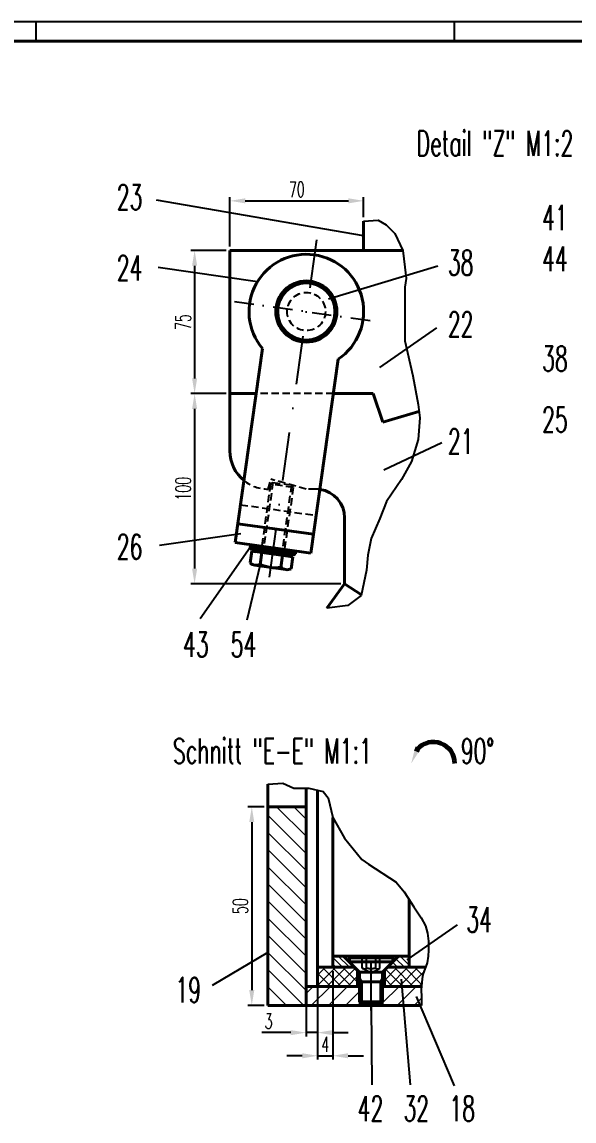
# Model space of a CAD drawing. Extents: x -2850 to -1661, y 5788 to 6629.
# Drawn here: x -2074 to -1929.5, y 6336 to 6623.8 of the extents above; entities that cross this region are included whole.
import ezdxf

# ---------------------------------------------------------------- set-up
doc = ezdxf.new("R2010")
doc.units = 0
doc.linetypes.add('STRICHPUNKT', pattern=[25.4, 12.7, -6.35, 0, -6.35])
doc.linetypes.add('VERDECKT', pattern=[9.525, 6.35, -3.175])
doc.layers.get('Defpoints').update_dxf_attribs({"linetype": 'CONTINUOUS'})
for name, color, linetype, lineweight in [('ACHSE', 150, 'STRICHPUNKT', 25), ('BEM', 6, 'CONTINUOUS', 25), ('SCHRAFFUR', 252, 'CONTINUOUS', 13), ('TEXT_7', 1, 'CONTINUOUS', 60), ('VERDECKT', 2, 'VERDECKT', 25), ('VOLL_03', 6, 'CONTINUOUS', 25), ('VOLL_05', 7, 'CONTINUOUS', 40)]:
    doc.layers.add(name, color=color, linetype=linetype, lineweight=lineweight)
doc.styles.add('ROMANS', font='romans.shx', dxfattribs={"width": 0.6, "height": 80})
doc.styles.get("Standard").update_dxf_attribs({"font": 'romans.shx', "width": 0.6})
doc.dimstyles.get("Standard").update_dxf_attribs({"dimtxt": 4, "dimasz": 4, "dimexe": 1, "dimexo": 1, "dimgap": 1, "dimtad": 1, "dimdsep": 46, "dimtxsty": 'Standard', "dimcen": 0, "dimclrd": 256, "dimclre": 256, "dimclrt": 256, "dimazin": 0, "dimtfac": 1, "dimtmove": 0, "dimatfit": 3, "dimfxl": 0, "dimtolj": 1, "dimtzin": 0, "dimarcsym": 0})

# ---------------------------------------------------------------- blocks, each defined once
blk = doc.blocks.new('*D143')
at = {"layer": 'BEM', "lineweight": -2}
for p, q in [((-2019.59, 6565.01), (-2019.59, 6577.99)), ((-2015.59, 6576.99), (-1988.59, 6576.99)), ((-1984.59, 6572.7), (-1984.59, 6577.99))]:
    blk.add_line(p, q, dxfattribs=at)
at = {"layer": 'BEM'}
for points in [[(-2015.59, 6577.66), (-2015.59, 6576.33), (-2019.59, 6576.99)], [(-1988.59, 6577.66), (-1988.59, 6576.33), (-1984.59, 6576.99)]]:
    blk.add_solid(points, dxfattribs=at)
at = {"layer": 'Defpoints', "color": 0}
for p in [(-1984.59, 6576.99), (-1984.59, 6571.7), (-2019.59, 6564.01)]:
    blk.add_point(p, dxfattribs=at)
at = {"layer": 'BEM', "insert": (-2002.09, 6579.99), "char_height": 4, "attachment_point": 5}
blk.add_mtext('\\A1;70', dxfattribs=at)
blk = doc.blocks.new('*D142')
at = {"layer": 'BEM', "lineweight": -2}
for p, q in [((-2020.59, 6526.51), (-2029.84, 6526.51)), ((-2028.84, 6522.51), (-2028.84, 6480.71)), ((-1990.59, 6476.71), (-2029.84, 6476.71))]:
    blk.add_line(p, q, dxfattribs=at)
at = {"layer": 'BEM'}
for points in [[(-2029.51, 6522.51), (-2028.17, 6522.51), (-2028.84, 6526.51)], [(-2029.51, 6480.71), (-2028.17, 6480.71), (-2028.84, 6476.71)]]:
    blk.add_solid(points, dxfattribs=at)
at = {"layer": 'Defpoints', "color": 0}
for p in [(-2019.59, 6526.51), (-2028.84, 6476.71), (-1989.59, 6476.71)]:
    blk.add_point(p, dxfattribs=at)
at = {"layer": 'BEM', "insert": (-2031.84, 6501.61), "char_height": 4, "attachment_point": 5, "rotation": 90}
blk.add_mtext('\\A1;100', dxfattribs=at)
blk = doc.blocks.new('*D141')
at = {"layer": 'BEM', "lineweight": -2}
for p, q in [((-2020.59, 6564.01), (-2029.84, 6564.01)), ((-2028.84, 6560.01), (-2028.84, 6530.51)), ((-2020.59, 6526.51), (-2029.84, 6526.51))]:
    blk.add_line(p, q, dxfattribs=at)
at = {"layer": 'BEM'}
for points in [[(-2029.51, 6560.01), (-2028.17, 6560.01), (-2028.84, 6564.01)], [(-2029.51, 6530.51), (-2028.17, 6530.51), (-2028.84, 6526.51)]]:
    blk.add_solid(points, dxfattribs=at)
at = {"layer": 'Defpoints', "color": 0}
for p in [(-2019.59, 6564.01), (-2028.84, 6526.51), (-2019.59, 6526.51)]:
    blk.add_point(p, dxfattribs=at)
at = {"layer": 'BEM', "insert": (-2031.84, 6545.26), "char_height": 4, "attachment_point": 5, "rotation": 90}
blk.add_mtext('\\A1;75', dxfattribs=at)
blk = doc.blocks.new('*D133')
at = {"layer": 'BEM', "lineweight": -2}
for p, q in [((-2010.66, 6418.31), (-2014.87, 6418.31)), ((-2013.87, 6414.31), (-2013.87, 6370.31)), ((-2010.66, 6366.31), (-2014.87, 6366.31))]:
    blk.add_line(p, q, dxfattribs=at)
at = {"layer": 'BEM'}
for points in [[(-2014.54, 6414.31), (-2013.21, 6414.31), (-2013.87, 6418.31)], [(-2014.54, 6370.31), (-2013.21, 6370.31), (-2013.87, 6366.31)]]:
    blk.add_solid(points, dxfattribs=at)
at = {"layer": 'Defpoints', "color": 0}
for p in [(-2009.66, 6418.31), (-2013.87, 6366.31), (-2009.66, 6366.31)]:
    blk.add_point(p, dxfattribs=at)
at = {"layer": 'BEM', "insert": (-2016.87, 6392.31), "char_height": 4, "attachment_point": 5, "rotation": 90}
blk.add_mtext('\\A1;50', dxfattribs=at)
blk = doc.blocks.new('*D132')
at = {"layer": 'BEM', "lineweight": -2}
for p, q in [((-1996.66, 6375.31), (-1996.66, 6352.13)), ((-1992.66, 6375.31), (-1992.66, 6352.13)), ((-2000.66, 6353.13), (-2004.66, 6353.13)), ((-1996.66, 6353.13), (-1992.66, 6353.13)), ((-1988.66, 6353.13), (-1984.66, 6353.13))]:
    blk.add_line(p, q, dxfattribs=at)
at = {"layer": 'BEM'}
for points in [[(-2000.66, 6353.8), (-2000.66, 6352.46), (-1996.66, 6353.13)], [(-1988.66, 6353.8), (-1988.66, 6352.46), (-1992.66, 6353.13)]]:
    blk.add_solid(points, dxfattribs=at)
at = {"layer": 'Defpoints', "color": 0}
for p in [(-1996.66, 6376.31), (-1992.66, 6376.31), (-1992.66, 6353.13)]:
    blk.add_point(p, dxfattribs=at)
at = {"layer": 'BEM', "insert": (-1994.66, 6356.13), "char_height": 4, "attachment_point": 5}
blk.add_mtext('\\A1;4', dxfattribs=at)
blk = doc.blocks.new('*D131')
at = {"layer": 'BEM', "lineweight": -2}
for p, q in [((-1999.66, 6370.31), (-1999.66, 6358.19)), ((-1996.66, 6370.31), (-1996.66, 6358.19)), ((-2003.66, 6359.19), (-2011.26, 6359.19)), ((-1996.66, 6359.19), (-1999.66, 6359.19)), ((-1992.66, 6359.19), (-1988.66, 6359.19))]:
    blk.add_line(p, q, dxfattribs=at)
at = {"layer": 'BEM'}
for points in [[(-2003.66, 6359.85), (-2003.66, 6358.52), (-1999.66, 6359.19)], [(-1992.66, 6359.85), (-1992.66, 6358.52), (-1996.66, 6359.19)]]:
    blk.add_solid(points, dxfattribs=at)
at = {"layer": 'Defpoints', "color": 0}
for p in [(-1999.66, 6371.31), (-1996.66, 6371.31), (-1999.66, 6359.19)]:
    blk.add_point(p, dxfattribs=at)
at = {"layer": 'BEM', "insert": (-2009.46, 6362.19), "char_height": 4, "attachment_point": 5}
blk.add_mtext('\\A1;3', dxfattribs=at)

msp = doc.modelspace()

# ---------------------------------------------------------------- hatches: boundary and pattern name
at = {"layer": 'SCHRAFFUR'}
h = msp.add_hatch(dxfattribs=at)
h.set_pattern_fill('ANSI31', color=256, angle=90, style=0)
h.set_pattern_definition([(135, (28183.9828, -29246.5054), (-2.24506403, -2.24506403), [])])
h.paths.add_polyline_path([(-2009.6555, 6366.309), (-1999.6555, 6366.309), (-1999.6555, 6418.3123), (-2009.6555, 6418.3123)])
h = msp.add_hatch(dxfattribs=at)
h.set_pattern_fill('ANSI31', color=256, scale=0.4, angle=90, style=0)
h.set_pattern_definition([(135, (3533.2169, -661.0722), (-0.89802561, -0.89802561), [])])
h.paths.add_polyline_path([(-1989.6555, 6379.0176), (-1989.6555, 6379.2376), (-1992.6555, 6379.2376), (-1992.6555, 6376.309), (-1986.9469, 6376.309)])
h.paths.add_polyline_path([(-1972.6555, 6379.2376), (-1975.6555, 6379.2376), (-1975.6555, 6379.0176), (-1978.3641, 6376.309), (-1972.6555, 6376.309)])
h = msp.add_hatch(dxfattribs=at)
h.set_pattern_fill('ANSI37', color=256, scale=0.6, style=0)
h.set_pattern_definition([(45, (3533.2169, -661.0722), (-1.3470384, 1.3470384), []), (135, (3533.2169, -661.0722), (-1.3470384, -1.3470384), [])])
h.paths.add_polyline_path([(-1986.1555, 6371.309), (-1986.1555, 6375.5176), (-1986.9469, 6376.309), (-1996.6555, 6376.309), (-1996.6555, 6371.309)])
h.paths.add_polyline_path([(-1979.1555, 6371.309), (-1969.4418, 6371.309), (-1969.2889, 6373.2974), (-1969.0654, 6374.4145), (-1968.3673, 6376.309), (-1978.3641, 6376.309), (-1979.1555, 6375.5176)])
h = msp.add_hatch(dxfattribs=at)
h.set_pattern_fill('ANSI31', color=256, style=0)
h.set_pattern_definition([(45, (3533.217, -661.0722), (-2.245064, 2.245064), [])])
h.paths.add_polyline_path([(-1985.6555, 6366.309), (-1985.6555, 6367.2344), (-1985.6555, 6371.309), (-1999.6555, 6371.309), (-1999.6555, 6366.309)])
h.paths.add_polyline_path([(-1969.4163, 6366.309), (-1969.4163, 6368.6049), (-1969.5123, 6370.3925), (-1969.4418, 6371.309), (-1979.6555, 6371.309), (-1979.6555, 6367.2344), (-1979.6555, 6366.309)])

# ---------------------------------------------------------------- linework, layer by layer
at = {"layer": 'ACHSE'}
for p, q in [((-1996.948, 6566.8194), (-2009.5027, 6477.4377)), ((-1982.6555, 6365.004), (-1982.6555, 6380.7287))]:
    msp.add_line(p, q, dxfattribs=at)
at = {"layer": 'ACHSE', "ltscale": 0.4}
msp.add_line((-2018.4015, 6550.6504), (-1980.779, 6545.3659), dxfattribs=at)
at = {"layer": 'BEM'}
for p, q in [((-1984.5903, 6567.8525), (-2038.827, 6577.1857)), ((-2012.4151, 6555.7878), (-2038.3691, 6559.5573)), ((-1993.8087, 6551.3235), (-1965.1675, 6560.0007)), ((-1980.3076, 6533.3856), (-1965.4057, 6543.7445)), ((-1979.3058, 6506.5994), (-1964.1564, 6513.7275)), ((-2016.779, 6489.7779), (-2038.0021, 6486.7778)), ((-2014.3298, 6486.2076), (-2027.3758, 6467.5595)), ((-2011.6412, 6481.7844), (-2015.1393, 6467.2099)), ((-1973.1782, 6378.258), (-1960.0047, 6387.4498)), ((-2009.6555, 6380.1878), (-2024.2083, 6371.549)), ((-1974.7328, 6373.2122), (-1972.4026, 6345.5509)), ((-1970.8493, 6368.6602), (-1960.8682, 6345.2999)), ((-1982.6555, 6366.309), (-1982.4293, 6345.5223))]:
    msp.add_line(p, q, dxfattribs=at)
for points in [[(-1984.5903, 6571.6969), (-1980.8227, 6571.9275), (-1978.6919, 6570.6744), (-1976.4361, 6568.4187), (-1974.3053, 6564.0327), (-1973.804, 6559.6468), (-1973.428, 6556.6391), (-1973.804, 6554.3836), (-1973.804, 6549.9975), (-1973.804, 6545.6115), (-1973.804, 6540.3483), (-1971.6735, 6531.2004), (-1970.2947, 6523.6815), (-1969.9187, 6520.1727), (-1970.2947, 6514.5335), (-1972.0495, 6508.769), (-1974.6813, 6504.0072), (-1978.5667, 6498.2427), (-1980.3212, 6493.8567), (-1982.5773, 6488.5934), (-1983.4546, 6484.2074), (-1983.8306, 6480.3228), (-1985.2093, 6473.6811), (-1988.7185, 6471.0495), (-1994.197, 6470.3121)], [(-2009.6555, 6424.2246), (-2005.7672, 6424.5238), (-2002.856, 6423.1896), (-1998.9747, 6423.1896), (-1995.2146, 6422.3408), (-1993.8807, 6420.643), (-1992.6676, 6415.5491), (-1989.6355, 6410.0921), (-1985.0261, 6404.5132), (-1983.328, 6403.3004), (-1976.0508, 6398.5708), (-1973.9889, 6396.0242), (-1971.4276, 6392.163), (-1969.5443, 6389.29), (-1968.4267, 6387.1515), (-1967.8519, 6385.2679), (-1967.6285, 6383.129), (-1967.6285, 6380.7988), (-1967.7244, 6379.2347), (-1967.9478, 6377.4472), (-1969.0654, 6374.4145), (-1969.2889, 6373.2974), (-1969.5123, 6370.3925), (-1969.4163, 6368.6049), (-1969.4163, 6366.309)]]:
    msp.add_lwpolyline(points, dxfattribs=at)
at = {"layer": 'TEXT_7'}
msp.add_line((-1971.1596, 6433.5928), (-1969.9356, 6433.0639), dxfattribs=at)
msp.add_arc((-1966.3345, 6429.6566), 5.6367, 0, 139.083252, dxfattribs=at)
msp.add_solid([(-1971.1596, 6433.5928), (-1969.9356, 6433.0639), (-1972.1344, 6429.6566)], dxfattribs=at)
at = {"layer": 'VERDECKT', "ltscale": 0.3}
for p, q in [((-1992.512, 6526.5081), (-2012.7084, 6526.5081)), ((-2009.5949, 6501.5081), (-2008.8782, 6504.0881)), ((-1999.5903, 6501.5081), (-2008.8782, 6504.0881)), ((-2008.9691, 6502.8046), (-2011.2546, 6486.533)), ((-2008.3457, 6503.2744), (-2010.6932, 6486.5615)), ((-2008.9691, 6502.8046), (-2008.3457, 6503.2744)), ((-2003.0274, 6501.97), (-2008.9691, 6502.8046)), ((-2008.3457, 6503.2744), (-2003.4973, 6502.5934)), ((-2003.4973, 6502.5934), (-2005.8448, 6485.8805)), ((-2003.0274, 6501.97), (-2005.313, 6485.6984)), ((-2003.0274, 6501.97), (-2003.4973, 6502.5934)), ((-1997.0903, 6501.5081), (-1999.5903, 6501.5081)), ((-2016.7956, 6497.4095), (-1996.9901, 6494.6275)), ((-2011.2398, 6486.6383), (-2005.2982, 6485.8037))]:
    msp.add_line(p, q, dxfattribs=at)
at = {"layer": 'VERDECKT', "ltscale": 0.5}
for p, q in [((-1984.9655, 6376.0676), (-1984.9655, 6378.7376)), ((-1983.8101, 6376.0676), (-1983.8101, 6378.7376)), ((-1981.501, 6378.7376), (-1981.501, 6376.0676)), ((-1980.3455, 6376.0676), (-1980.3455, 6378.7376)), ((-1984.9655, 6376.0676), (-1984.9109, 6376.0372)), ((-1982.6555, 6374.734), (-1984.9646, 6376.0671)), ((-1984.9109, 6376.0372), (-1984.8581, 6376.0101)), ((-1984.8581, 6376.0101), (-1984.8069, 6375.986)), ((-1984.8069, 6375.986), (-1984.757, 6375.9649)), ((-1984.757, 6375.9649), (-1984.7084, 6375.9466)), ((-1984.7084, 6375.9466), (-1984.6608, 6375.9309)), ((-1984.6608, 6375.9309), (-1984.614, 6375.9179)), ((-1984.614, 6375.9179), (-1984.568, 6375.9073)), ((-1984.568, 6375.9073), (-1984.5224, 6375.8991)), ((-1984.5224, 6375.8991), (-1984.4773, 6375.8933)), ((-1984.4773, 6375.8933), (-1984.4325, 6375.8898)), ((-1984.4325, 6375.8898), (-1984.3878, 6375.8887)), ((-1984.3878, 6375.8887), (-1984.3431, 6375.8898)), ((-1984.3431, 6375.8898), (-1984.2982, 6375.8933)), ((-1984.2982, 6375.8933), (-1984.2531, 6375.8991)), ((-1984.2531, 6375.8991), (-1984.2076, 6375.9073)), ((-1984.2076, 6375.9073), (-1984.1616, 6375.9179)), ((-1984.1616, 6375.9179), (-1984.1148, 6375.9309)), ((-1984.1148, 6375.9309), (-1984.0672, 6375.9466)), ((-1984.0672, 6375.9466), (-1984.0185, 6375.9649)), ((-1984.0185, 6375.9649), (-1983.9687, 6375.986)), ((-1983.9687, 6375.986), (-1983.9175, 6376.0101)), ((-1983.9175, 6376.0101), (-1983.8647, 6376.0372)), ((-1983.8647, 6376.0372), (-1983.8101, 6376.0676)), ((-1983.7009, 6376.0373), (-1983.8101, 6376.0676)), ((-1983.5954, 6376.0102), (-1983.7009, 6376.0373)), ((-1983.4931, 6375.9862), (-1983.5954, 6376.0102)), ((-1983.3935, 6375.9652), (-1983.4931, 6375.9862)), ((-1983.2963, 6375.9469), (-1983.3935, 6375.9652)), ((-1983.2012, 6375.9313), (-1983.2963, 6375.9469)), ((-1983.1077, 6375.9182), (-1983.2012, 6375.9313)), ((-1983.0156, 6375.9077), (-1983.1077, 6375.9182)), ((-1982.9247, 6375.8995), (-1983.0156, 6375.9077)), ((-1982.8345, 6375.8937), (-1982.9247, 6375.8995)), ((-1982.7449, 6375.8903), (-1982.8345, 6375.8937)), ((-1982.6555, 6375.8891), (-1982.7449, 6375.8903)), ((-1982.6555, 6374.734), (-1980.3464, 6376.0671)), ((-1982.5662, 6375.8903), (-1982.6555, 6375.8891)), ((-1982.4765, 6375.8937), (-1982.5662, 6375.8903)), ((-1982.3864, 6375.8995), (-1982.4765, 6375.8937)), ((-1982.2954, 6375.9077), (-1982.3864, 6375.8995)), ((-1982.2033, 6375.9182), (-1982.2954, 6375.9077)), ((-1982.1099, 6375.9313), (-1982.2033, 6375.9182)), ((-1982.0147, 6375.9469), (-1982.1099, 6375.9313)), ((-1981.9175, 6375.9652), (-1982.0147, 6375.9469)), ((-1981.8179, 6375.9862), (-1981.9175, 6375.9652)), ((-1981.7156, 6376.0102), (-1981.8179, 6375.9862)), ((-1981.6101, 6376.0373), (-1981.7156, 6376.0102)), ((-1981.501, 6376.0676), (-1981.6101, 6376.0373)), ((-1981.501, 6376.0676), (-1981.4464, 6376.0373)), ((-1981.4464, 6376.0373), (-1981.3936, 6376.0102)), ((-1981.3936, 6376.0102), (-1981.3424, 6375.9862)), ((-1981.3424, 6375.9862), (-1981.2925, 6375.9652)), ((-1981.2925, 6375.9652), (-1981.2439, 6375.9469)), ((-1981.2439, 6375.9469), (-1981.1963, 6375.9313)), ((-1981.1963, 6375.9313), (-1981.1495, 6375.9182)), ((-1981.1495, 6375.9182), (-1981.1034, 6375.9077)), ((-1981.1034, 6375.9077), (-1981.0579, 6375.8995)), ((-1981.0579, 6375.8995), (-1981.0128, 6375.8937)), ((-1981.0128, 6375.8937), (-1980.9679, 6375.8903)), ((-1980.9679, 6375.8903), (-1980.9232, 6375.8891)), ((-1980.9232, 6375.8891), (-1980.8785, 6375.8903)), ((-1980.8785, 6375.8903), (-1980.8337, 6375.8937)), ((-1980.8337, 6375.8937), (-1980.7886, 6375.8995)), ((-1980.7886, 6375.8995), (-1980.743, 6375.9077)), ((-1980.743, 6375.9077), (-1980.697, 6375.9182)), ((-1980.697, 6375.9182), (-1980.6502, 6375.9313)), ((-1980.6502, 6375.9313), (-1980.6026, 6375.9469)), ((-1980.6026, 6375.9469), (-1980.5539, 6375.9652)), ((-1980.5539, 6375.9652), (-1980.5041, 6375.9862)), ((-1980.5041, 6375.9862), (-1980.4529, 6376.0102)), ((-1980.4529, 6376.0102), (-1980.4001, 6376.0373)), ((-1980.4001, 6376.0373), (-1980.3455, 6376.0676))]:
    msp.add_line(p, q, dxfattribs=at)
at = {"layer": 'VERDECKT', "ltscale": 0.3}
msp.add_circle((-1999.5903, 6548.0081), 5, dxfattribs=at)
for centre, radius, start, end in [((-2009.5903, 6511.5081), 10, 230.844861, 270), ((-1997.0903, 6494.0081), 7.5, 81.904412, 90)]:
    msp.add_arc(centre, radius, start, end, dxfattribs=at)
at = {"layer": 'VOLL_03', "ltscale": 0.8}
msp.add_line((-1666.3783, 6623.8285), (-2845.3783, 6623.8285), dxfattribs=at)
at = {"layer": 'VOLL_03'}
for p, q in [((-2070.3783, 6623.8285), (-2070.3783, 6618.8285)), ((-1960.8783, 6623.8285), (-1960.8783, 6618.8285)), ((-2010.6932, 6486.5615), (-2010.7631, 6486.464)), ((-2005.8448, 6485.8805), (-2005.8045, 6485.7675)), ((-1985.6555, 6373.5727), (-1985.0421, 6372.5102)), ((-1985.0421, 6372.5102), (-1985.0421, 6366.6209)), ((-1979.6555, 6373.5727), (-1980.269, 6372.5102)), ((-1980.269, 6372.5102), (-1980.269, 6366.6209)), ((-1985.6555, 6367.2344), (-1985.6555, 6366.309)), ((-1979.6555, 6367.2344), (-1979.6555, 6366.309))]:
    msp.add_line(p, q, dxfattribs=at)
at = {"layer": 'VOLL_05', "ltscale": 0.8}
msp.add_line((-1671.3783, 6618.8285), (-2840.3783, 6618.8285), dxfattribs=at)
at = {"layer": 'VOLL_05'}
for p, q in [((-1984.5903, 6564.0081), (-1984.5903, 6571.6969)), ((-1974.3025, 6564.0081), (-2019.5903, 6564.0081)), ((-2019.5903, 6511.5081), (-2019.5903, 6564.0081)), ((-2011.0482, 6538.3274), (-2018.1866, 6487.5067)), ((-1991.2426, 6535.5455), (-1998.381, 6484.7247)), ((-2012.7084, 6526.5081), (-2019.5903, 6526.5081)), ((-1982.0903, 6526.5081), (-1992.512, 6526.5081)), ((-1982.0903, 6526.5081), (-1979.5903, 6519.0081)), ((-1979.5903, 6519.0081), (-1970.099, 6521.8555)), ((-2017.4911, 6492.4581), (-1997.6855, 6489.6761)), ((-1989.5903, 6476.7099), (-1989.5903, 6494.0081)), ((-2018.1866, 6487.5067), (-1998.381, 6484.7247)), ((-2014.2255, 6486.9503), (-2014.3298, 6486.2076)), ((-2002.3421, 6485.2811), (-2014.2255, 6486.9503)), ((-2013.8985, 6485.285), (-2014.337, 6482.1631)), ((-2002.4465, 6484.5384), (-2014.3298, 6486.2076)), ((-2014.3298, 6486.2076), (-2013.9042, 6485.6429)), ((-2003.0111, 6484.1128), (-2013.9042, 6485.6429)), ((-2012.7676, 6485.1261), (-2013.8985, 6485.285)), ((-2013.5814, 6485.2404), (-2003.1152, 6483.7703)), ((-2012.303, 6485.418), (-2012.3522, 6485.0678)), ((-2012.303, 6485.418), (-2004.6124, 6484.3377)), ((-2011.2027, 6484.9063), (-2011.6412, 6481.7845)), ((-2005.811, 6484.149), (-2006.2495, 6481.0272)), ((-2004.6124, 6484.3377), (-2004.6616, 6483.9875)), ((-2003.929, 6483.8846), (-2003.1152, 6483.7703)), ((-2003.1152, 6483.7703), (-2003.5537, 6480.6485)), ((-2003.0111, 6484.1128), (-2002.4465, 6484.5384)), ((-2002.3421, 6485.2811), (-2002.4465, 6484.5384)), ((-2013.045, 6481.5762), (-2004.9575, 6480.4402)), ((-1989.5903, 6476.7099), (-1994.197, 6470.3121)), ((-1985.1704, 6473.8686), (-1989.5903, 6476.7099)), ((-2009.6555, 6424.2246), (-2009.6555, 6366.309)), ((-1999.6555, 6423.1896), (-1999.6555, 6366.309)), ((-1996.6555, 6422.6661), (-1996.6555, 6371.309)), ((-2009.6555, 6418.3123), (-1999.6555, 6418.3123)), ((-1992.6555, 6415.5274), (-1992.6555, 6376.309)), ((-1972.6555, 6394.0141), (-1972.6555, 6376.309)), ((-1992.6555, 6379.2376), (-1972.6555, 6379.2376)), ((-1989.6555, 6379.0176), (-1989.6555, 6379.2376)), ((-1985.6555, 6375.0176), (-1989.6555, 6379.0176)), ((-1976.9855, 6378.7376), (-1988.3255, 6378.7376)), ((-1988.3255, 6378.7376), (-1988.3255, 6377.6876)), ((-1976.9855, 6377.6876), (-1988.3255, 6377.6876)), ((-1979.6555, 6375.0176), (-1975.6555, 6379.0176)), ((-1976.9855, 6378.7376), (-1976.9855, 6377.6876)), ((-1975.6555, 6379.0176), (-1975.6555, 6379.2376)), ((-1996.6555, 6376.309), (-1986.9469, 6376.309)), ((-1986.1555, 6371.309), (-1986.1555, 6375.5176)), ((-1979.6555, 6375.0176), (-1985.6555, 6375.0176)), ((-1985.6555, 6367.2344), (-1985.6555, 6375.0176)), ((-1979.6555, 6375.0176), (-1979.6555, 6367.2344)), ((-1979.1555, 6371.309), (-1979.1555, 6375.5176)), ((-1978.3641, 6376.309), (-1968.3673, 6376.309)), ((-1985.6555, 6372.5102), (-1979.6555, 6372.5102)), ((-1999.6555, 6371.309), (-1985.6555, 6371.309)), ((-1979.6555, 6371.309), (-1969.4418, 6371.309)), ((-2009.6555, 6366.309), (-1969.4163, 6366.309)), ((-1979.6555, 6367.2344), (-1985.6555, 6367.2344)), ((-1985.0421, 6366.6209), (-1985.6555, 6367.2344)), ((-1980.269, 6366.6209), (-1985.0421, 6366.6209)), ((-1985.0421, 6366.309), (-1985.0421, 6366.6209)), ((-1980.269, 6366.6209), (-1979.6555, 6367.2344)), ((-1980.269, 6366.309), (-1980.269, 6366.6209))]:
    msp.add_line(p, q, dxfattribs=at)
for radius in [8, 7.5]:
    msp.add_circle((-1999.5903, 6548.0081), radius, dxfattribs=at)
for centre, radius, start, end in [((-1999.5903, 6548.0081), 15, 303.814748, 220.194118), ((-2009.5903, 6511.5081), 10, 180, 230.844861), ((-2009.5903, 6511.5081), 10, 269.973457, 270), ((-1997.0903, 6494.0081), 7.5, 0, 81.904412), ((-2012.6961, 6484.0598), 2.5081, 229.137213, 294.871653), ((-2007.6895, 6490.3468), 9.4303, 245.225783, 278.783083), ((-2004.6086, 6482.9239), 2.5081, 229.137213, 294.871653)]:
    msp.add_arc(centre, radius, start, end, dxfattribs=at)

# ---------------------------------------------------------------- texts
at = {"layer": 'TEXT_7', "style": 'ROMANS', "width": 0.6}
for s, height, p in [('Detail "Z" M1:2', 6.534407, (-1970.698, 6588.7493)), ('23', 6.53441, (-2049.2243, 6574.6802)), ('41', 6.53441, (-1937.8719, 6569.3064)), ('44', 6.53441, (-1937.8719, 6558.5404)), ('24', 6.53441, (-2049.2243, 6556.1377)), ('38', 6.53441, (-1962.5403, 6557.5048)), ('22', 6.53441, (-1962.5403, 6541.3899)), ('38', 6.53441, (-1937.8719, 6532.41)), ('25', 6.53441, (-1937.8719, 6516.4412)), ('21', 6.53441, (-1962.5403, 6510.7286)), ('26', 6.53441, (-2049.2243, 6483.1267)), ('43', 6.53441, (-2031.8736, 6457.5588)), ('54', 6.53441, (-2019.3859, 6457.5588)), ('Schnitt "E-E" M1:1', 6.534407, (-2034.5145, 6429.6653)), ('90°', 6.53441, (-1959.1577, 6429.6653)), ('34', 6.53441, (-1957.7184, 6385.4738)), ('19', 6.53441, (-2033.8518, 6367.1035)), ('42', 6.53441, (-1986.1598, 6336.0447)), ('32', 6.53441, (-1974.1598, 6336.0447)), ('18', 6.53441, (-1962.1598, 6336.0447))]:
    msp.add_text(s, height=height, dxfattribs=at).set_placement(p)

# ---------------------------------------------------------------- dimensions: what is measured, and where the dimension line sits
at = {"layer": 'BEM'}
dim = msp.add_linear_dim(base=(-1984.5903, 6576.9919), p1=(-2019.5903, 6564.0081), p2=(-1984.5903, 6571.6969), dimstyle='Standard', override={"dimlfac": 2}, dxfattribs=at)
dim.commit()
dim.dimension.update_dxf_attribs({"geometry": '*D143', "text_midpoint": (-2002.0903, 6579.9919)})
dim = msp.add_linear_dim(base=(-2028.839, 6526.5081), p1=(-2019.5903, 6564.0081), p2=(-2019.5903, 6526.5081), angle=90, dimstyle='Standard', override={"dimlfac": 2}, dxfattribs=at)
dim.commit()
dim.dimension.update_dxf_attribs({"geometry": '*D141', "text_midpoint": (-2031.839, 6545.2581)})
dim = msp.add_linear_dim(base=(-2028.839, 6476.7099), p1=(-2019.5903, 6526.5081), p2=(-1989.5903, 6476.7099), angle=90, text='100', dimstyle='Standard', override={"dimlfac": 2}, dxfattribs=at)
dim.commit()
dim.dimension.update_dxf_attribs({"geometry": '*D142', "text_midpoint": (-2031.839, 6501.609)})
dim = msp.add_linear_dim(base=(-2013.8747, 6366.309), p1=(-2009.6555, 6418.3123), p2=(-2009.6555, 6366.309), angle=90, text='50', dimstyle='Standard', dxfattribs=at)
dim.commit()
dim.dimension.update_dxf_attribs({"geometry": '*D133', "text_midpoint": (-2016.8747, 6392.3107)})
for base, p1, p2, picture, middle in [((-1992.6555, 6353.1312), (-1996.6555, 6376.309), (-1992.6555, 6376.309), '*D132', (-1994.6555, 6356.1312)), ((-1999.6555, 6359.1883), (-1996.6555, 6371.309), (-1999.6555, 6371.309), '*D131', (-2009.4555, 6362.1883))]:
    dim = msp.add_linear_dim(base=base, p1=p1, p2=p2, dimstyle='Standard', dxfattribs=at)
    dim.commit()
    dim.dimension.update_dxf_attribs({"geometry": picture, "text_midpoint": middle})

doc.saveas('drawing.dxf')
